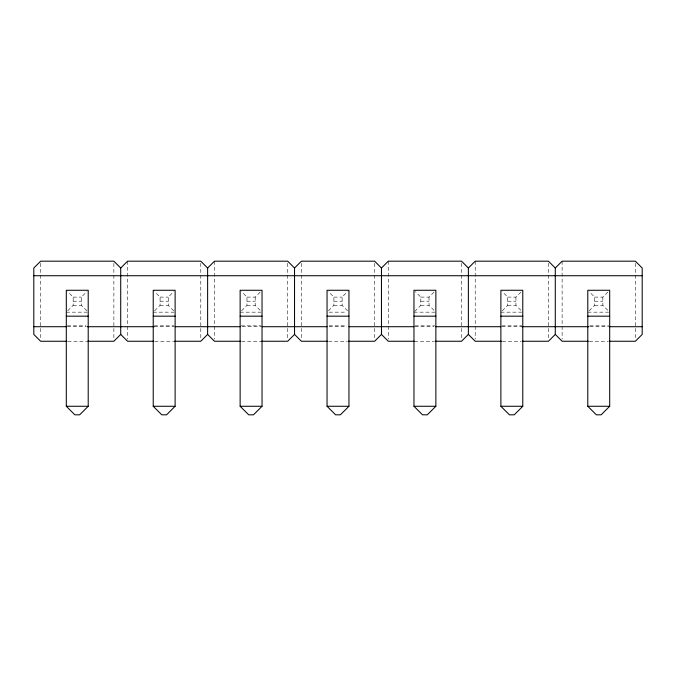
<?xml version="1.0" encoding="UTF-8"?>
<svg xmlns="http://www.w3.org/2000/svg" width="676" height="676" viewBox="0 0 676 676"><rect width="100%" height="100%" fill="white"/><g stroke="black" fill="none" stroke-linecap="round" stroke-linejoin="round"><path stroke-width="0.51" stroke-dasharray="3.38 2.54" d="M67.676 310.799L73.152 305.324L73.152 297.11L67.676 291.635M86.841 310.799L81.365 305.324L81.365 297.11L86.841 291.635M154.593 310.799L160.068 305.324L160.068 297.11L154.593 291.635M173.749 310.799L168.282 305.324L168.282 297.11L173.749 291.635M241.501 310.799L246.977 305.324L246.977 297.11L241.501 291.635M246.977 297.11L255.19 297.11L260.666 291.635M328.418 310.799L333.893 305.324L333.893 297.11L328.418 291.635M347.582 310.799L342.107 305.324L342.107 297.11L347.582 291.635M414.65 311.484L420.81 305.324L420.81 297.11L415.334 291.635M420.81 297.11L429.023 297.11L434.499 291.635M502.251 310.799L507.718 305.324L507.718 297.11L502.251 291.635M507.718 297.11L515.932 297.11L521.407 291.635M589.159 310.799L594.635 305.324L594.635 297.11L589.159 291.635M594.635 297.11L602.848 297.11L608.324 291.635M73.152 297.11L81.365 297.11M160.068 297.11L168.282 297.11M333.893 297.11L342.107 297.11M73.152 301.217L81.365 301.217M160.068 301.217L168.282 301.217M246.977 301.217L255.19 301.217M333.893 301.217L342.107 301.217M420.81 301.217L429.023 301.217M507.718 301.217L515.932 301.217M594.635 301.217L602.848 301.217M73.152 305.324L81.365 305.324M160.068 305.324L168.282 305.324M246.977 305.324L255.19 305.324L261.35 311.484M333.893 305.324L342.107 305.324M420.81 305.324L429.023 305.324L434.499 310.799M507.718 305.324L515.932 305.324L521.407 310.799M594.635 305.324L602.848 305.324L608.324 310.799M66.307 312.168L87.162 312.168M153.224 312.168L174.078 312.168M240.132 312.168L260.995 312.168M329.136 312.168L346.864 312.168M413.965 312.168L434.82 312.168M500.882 312.168L521.737 312.168M587.79 312.168L608.653 312.168M67.347 325.849L86.122 325.849M154.263 325.849L174.078 325.849M241.18 325.849L260.995 325.849M329.136 325.849L346.864 325.849M415.005 325.849L434.82 325.849M501.922 325.849L521.737 325.849M589.878 325.849L608.653 325.849M67.313 326.711L86.156 326.711M154.221 326.711L174.121 326.711M242.185 326.711L261.037 326.711M329.102 326.711L346.898 326.711M414.963 326.711L433.815 326.711M501.879 326.711L521.779 326.711M589.844 326.711L608.687 326.711M67.845 341.253L86.672 341.253M154.753 341.253L173.588 341.253M241.67 341.253L261.544 341.253M328.587 341.253L347.413 341.253M414.456 341.253L434.33 341.253M502.412 341.253L521.247 341.253M589.328 341.253L608.155 341.253M635.356 263.285L635.356 340.197M602.848 297.11L602.848 305.324M562.128 261.181L562.128 339.141M548.439 263.285L548.439 339.141M515.932 297.11L515.932 305.324M475.211 261.181L475.211 339.141M461.531 263.285L461.531 339.141M429.023 297.11L429.023 305.324M388.303 261.181L388.303 339.141M374.614 263.285L374.614 339.141M301.386 263.285L301.386 339.141M287.697 263.285L287.697 339.141M255.19 297.11L255.19 305.324M214.469 261.181L214.469 339.141M200.789 263.285L200.789 339.141M127.561 261.181L127.561 339.141M113.872 263.285L113.872 339.141M40.645 263.285L40.645 340.197"/><path stroke-width="1.01" d="M87.719 341.253L113.872 341.253L120.717 334.409L120.717 268.026L127.561 261.181L200.789 261.181L207.625 268.026L207.625 334.409L200.789 341.253L174.636 341.253M207.625 268.026L214.469 261.181L287.697 261.181L294.542 268.026L294.542 334.409L287.697 341.253L261.544 341.253M88.21 406.268L79.65 414.819L74.859 414.819L66.307 406.268L66.307 290.266L88.21 290.266L88.21 406.268L66.307 406.268M294.542 268.026L301.386 261.181L374.614 261.181L381.458 268.026L381.458 334.409L388.303 341.253L414.456 341.253M175.118 406.268L166.566 414.819L161.775 414.819L153.224 406.268L153.224 290.266L175.118 290.266L175.118 406.268L153.224 406.268M381.458 268.026L388.303 261.181L461.531 261.181L468.375 268.026L468.375 334.409L475.211 341.253L501.364 341.253M262.035 406.268L253.483 414.819L248.692 414.819L240.132 406.268L240.132 290.266L262.035 290.266L262.035 406.268L240.132 406.268M381.458 334.409L374.614 341.253L348.461 341.253M468.375 268.026L475.211 261.181L548.439 261.181L555.283 268.026L555.283 334.409L548.439 341.253L522.286 341.253M348.951 406.268L340.391 414.819L335.609 414.819L327.049 406.268L327.049 290.266L348.951 290.266L348.951 406.268L327.049 406.268M468.375 334.409L461.531 341.253L435.378 341.253M555.283 268.026L562.128 261.181L635.356 261.181L642.2 268.026L642.2 334.409L635.356 341.253L609.203 341.253M435.868 406.268L427.308 414.819L422.517 414.819L413.965 406.268L413.965 290.266L435.868 290.266L435.868 406.268L413.965 406.268M522.776 406.268L514.225 414.819L509.434 414.819L500.882 406.268L500.882 290.266L522.776 290.266L522.776 406.268L500.882 406.268M609.693 406.268L601.141 414.819L596.35 414.819L587.79 406.268L587.79 290.266L609.693 290.266L609.693 406.268L587.79 406.268M33.8 275.724L642.2 275.724M66.307 316.174L88.21 316.174M153.224 316.174L175.118 316.174M240.132 316.174L262.035 316.174M327.049 316.174L348.951 316.174M413.965 316.174L435.868 316.174M500.882 316.174L522.776 316.174M587.79 316.174L609.693 316.174M33.8 326.711L66.265 326.711M87.204 326.711L154.221 326.711M175.168 326.711L240.09 326.711M262.077 326.711L327.007 326.711M348.993 326.711L413.923 326.711M435.91 326.711L500.832 326.711M521.779 326.711L588.796 326.711M609.735 326.711L642.2 326.711M66.797 341.253L40.645 341.253L33.8 334.409L33.8 268.026L40.645 261.181L113.872 261.181L120.717 268.026M153.714 341.253L127.561 341.253L120.717 334.409M240.622 341.253L214.469 341.253L207.625 334.409M327.539 341.253L301.386 341.253L294.542 334.409M588.281 341.253L562.128 341.253L555.283 334.409"/></g></svg>
